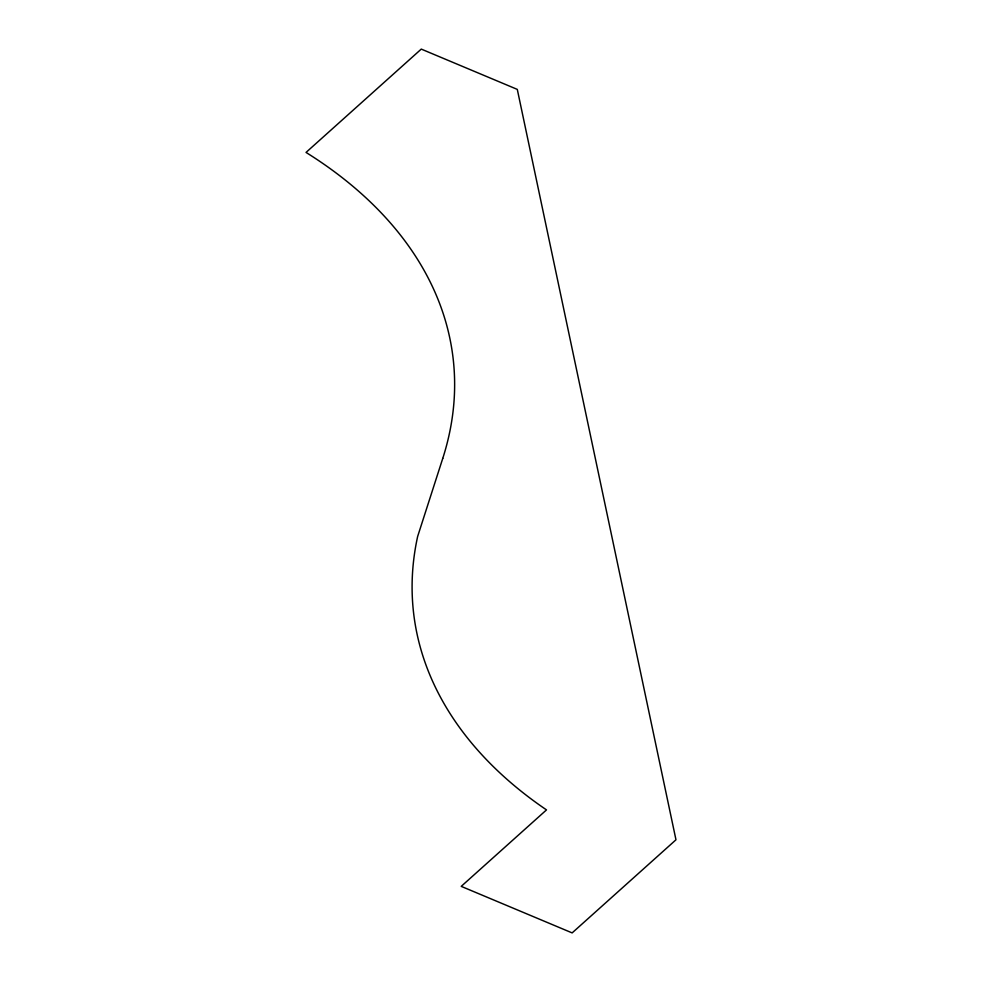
<?xml version="1.0" encoding="UTF-8"?>
<svg xmlns="http://www.w3.org/2000/svg" width="982" height="982" viewBox="0 0 982 982"><rect width="100%" height="100%" fill="white"/><g stroke="black" fill="none" stroke-linecap="round" stroke-linejoin="round"><path stroke-width="1.47" d="M442.747 458.434L417.657 536.43A565.006 356.331 -6.4 0 0 546.508 809.892L461.221 886.365L572.138 932.9L675.972 839.794L517.293 89.387L421.266 49.1L306.028 152.431A564.785 356.196 -6.4 0 1 442.747 458.434"/></g></svg>
